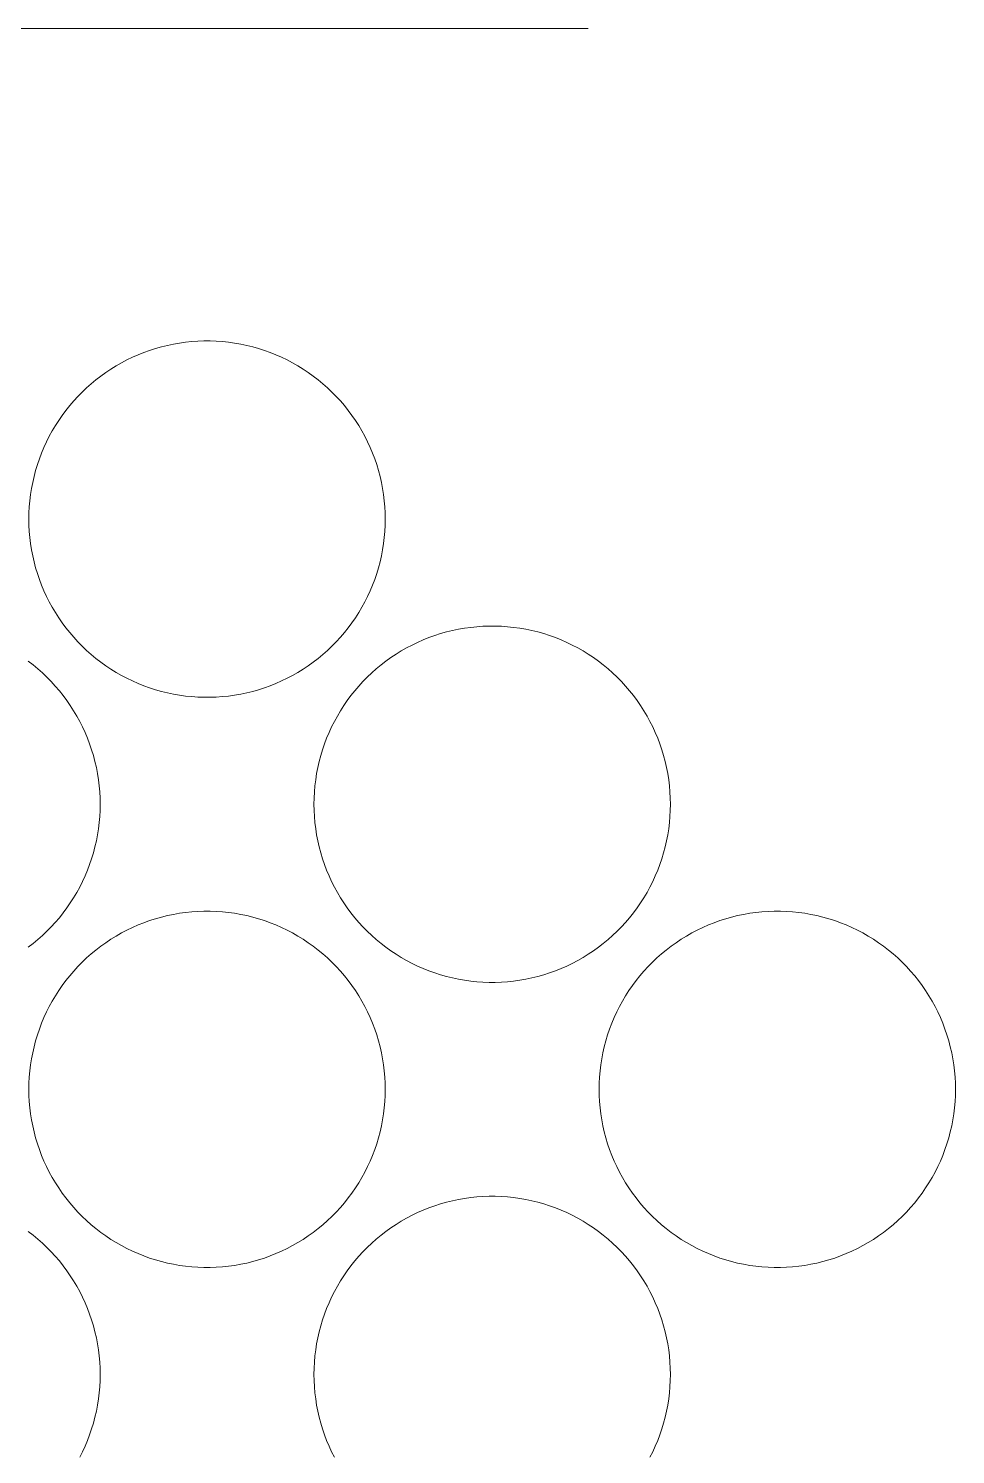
# Model space of a CAD drawing. Header units: millimetres. Extents: x 8434 to 10928, y 788 to 2545.
# Drawn here: x 8608.1 to 8640.6, y 887.5 to 937.5 of the extents above; entities that cross this region are included whole.
import ezdxf

# ---------------------------------------------------------------- set-up
doc = ezdxf.new("R2010")
doc.units = ezdxf.units.MM
doc.layers.add('ZANO_R', color=7, linetype='Continuous', lineweight=0)

msp = doc.modelspace()

# ---------------------------------------------------------------- linework, layer by layer
at = {"layer": 'ZANO_R'}
for p, q in [((8627.695, 937.541), (8583.631, 937.541)), ((8612.314, 926.25), (8612.519, 926.316)), ((8612.519, 926.316), (8612.727, 926.374)), ((8612.727, 926.374), (8612.936, 926.426)), ((8612.936, 926.426), (8613.148, 926.47)), ((8613.148, 926.47), (8613.36, 926.507)), ((8613.36, 926.507), (8613.574, 926.537)), ((8613.574, 926.537), (8613.788, 926.559)), ((8613.788, 926.559), (8614.004, 926.574)), ((8614.004, 926.574), (8614.219, 926.582)), ((8614.219, 926.582), (8614.435, 926.582)), ((8614.435, 926.582), (8614.651, 926.574)), ((8614.651, 926.574), (8614.866, 926.559)), ((8614.866, 926.559), (8615.081, 926.537)), ((8615.081, 926.537), (8615.294, 926.507)), ((8615.294, 926.507), (8615.507, 926.47)), ((8615.507, 926.47), (8615.718, 926.426)), ((8615.718, 926.426), (8615.927, 926.374)), ((8615.927, 926.374), (8616.135, 926.316)), ((8616.135, 926.316), (8616.34, 926.25)), ((8611.14, 925.709), (8611.328, 925.816)), ((8611.328, 925.816), (8611.519, 925.916)), ((8611.519, 925.916), (8611.713, 926.01)), ((8611.713, 926.01), (8611.91, 926.097)), ((8611.91, 926.097), (8612.111, 926.177)), ((8612.111, 926.177), (8612.314, 926.25)), ((8616.34, 926.25), (8616.543, 926.177)), ((8616.543, 926.177), (8616.744, 926.097)), ((8616.744, 926.097), (8616.941, 926.01)), ((8616.941, 926.01), (8617.136, 925.916)), ((8617.136, 925.916), (8617.327, 925.816)), ((8617.327, 925.816), (8617.514, 925.709)), ((8610.43, 925.219), (8610.601, 925.351)), ((8610.601, 925.351), (8610.777, 925.476)), ((8610.777, 925.476), (8610.956, 925.596)), ((8610.956, 925.596), (8611.14, 925.709)), ((8617.514, 925.709), (8617.698, 925.596)), ((8617.698, 925.596), (8617.878, 925.476)), ((8617.878, 925.476), (8618.053, 925.351)), ((8618.053, 925.351), (8618.224, 925.219)), ((8609.946, 924.79), (8610.103, 924.939)), ((8610.103, 924.939), (8610.264, 925.082)), ((8610.264, 925.082), (8610.43, 925.219)), ((8618.224, 925.219), (8618.39, 925.082)), ((8618.39, 925.082), (8618.552, 924.939)), ((8618.552, 924.939), (8618.708, 924.79)), ((8609.374, 924.145), (8609.509, 924.313)), ((8609.509, 924.313), (8609.649, 924.477)), ((8609.649, 924.477), (8609.795, 924.636)), ((8609.795, 924.636), (8609.946, 924.79)), ((8618.708, 924.79), (8618.86, 924.636)), ((8618.86, 924.636), (8619.005, 924.477)), ((8619.005, 924.477), (8619.146, 924.313)), ((8619.146, 924.313), (8619.28, 924.145)), ((8609.123, 923.794), (8609.246, 923.971)), ((8609.246, 923.971), (8609.374, 924.145)), ((8619.28, 924.145), (8619.409, 923.971)), ((8619.409, 923.971), (8619.531, 923.794)), ((8608.793, 923.237), (8608.897, 923.427)), ((8608.897, 923.427), (8609.007, 923.612)), ((8609.007, 923.612), (8609.123, 923.794)), ((8619.531, 923.794), (8619.648, 923.612)), ((8619.648, 923.612), (8619.758, 923.427)), ((8619.758, 923.427), (8619.861, 923.237)), ((8608.522, 922.65), (8608.606, 922.849)), ((8608.606, 922.849), (8608.696, 923.045)), ((8608.696, 923.045), (8608.793, 923.237)), ((8619.861, 923.237), (8619.958, 923.045)), ((8619.958, 923.045), (8620.048, 922.849)), ((8620.048, 922.849), (8620.132, 922.65)), ((8608.376, 922.244), (8608.446, 922.448)), ((8608.446, 922.448), (8608.522, 922.65)), ((8620.132, 922.65), (8620.208, 922.448)), ((8620.208, 922.448), (8620.278, 922.244)), ((8608.211, 921.618), (8608.259, 921.828)), ((8608.259, 921.828), (8608.314, 922.037)), ((8608.314, 922.037), (8608.376, 922.244)), ((8620.278, 922.244), (8620.34, 922.037)), ((8620.34, 922.037), (8620.396, 921.828)), ((8620.396, 921.828), (8620.444, 921.618)), ((8608.137, 921.193), (8608.17, 921.406)), ((8608.17, 921.406), (8608.211, 921.618)), ((8620.444, 921.618), (8620.484, 921.406)), ((8620.484, 921.406), (8620.518, 921.193)), ((8608.092, 920.764), (8608.111, 920.979)), ((8608.111, 920.979), (8608.137, 921.193)), ((8620.518, 921.193), (8620.544, 920.979)), ((8620.544, 920.979), (8620.562, 920.764)), ((8608.077, 920.333), (8608.081, 920.548)), ((8608.081, 920.117), (8608.077, 920.333)), ((8608.081, 920.548), (8608.092, 920.764)), ((8620.562, 920.764), (8620.573, 920.548)), ((8620.573, 920.548), (8620.577, 920.333)), ((8620.577, 920.333), (8620.573, 920.117)), ((8608.092, 919.902), (8608.081, 920.117)), ((8608.111, 919.687), (8608.092, 919.902)), ((8620.562, 919.902), (8620.544, 919.687)), ((8620.573, 920.117), (8620.562, 919.902)), ((8608.137, 919.472), (8608.111, 919.687)), ((8608.17, 919.259), (8608.137, 919.472)), ((8620.518, 919.472), (8620.484, 919.259)), ((8620.544, 919.687), (8620.518, 919.472)), ((8608.211, 919.047), (8608.17, 919.259)), ((8608.259, 918.837), (8608.211, 919.047)), ((8608.314, 918.628), (8608.259, 918.837)), ((8620.396, 918.837), (8620.34, 918.628)), ((8620.444, 919.047), (8620.396, 918.837)), ((8620.484, 919.259), (8620.444, 919.047)), ((8608.376, 918.422), (8608.314, 918.628)), ((8608.446, 918.218), (8608.376, 918.422)), ((8620.278, 918.422), (8620.208, 918.218)), ((8620.34, 918.628), (8620.278, 918.422)), ((8608.522, 918.016), (8608.446, 918.218)), ((8608.606, 917.817), (8608.522, 918.016)), ((8608.696, 917.621), (8608.606, 917.817)), ((8620.048, 917.817), (8619.958, 917.621)), ((8620.132, 918.016), (8620.048, 917.817)), ((8620.208, 918.218), (8620.132, 918.016)), ((8608.793, 917.428), (8608.696, 917.621)), ((8608.897, 917.239), (8608.793, 917.428)), ((8619.861, 917.428), (8619.758, 917.239)), ((8619.958, 917.621), (8619.861, 917.428)), ((8609.007, 917.053), (8608.897, 917.239)), ((8609.123, 916.872), (8609.007, 917.053)), ((8609.246, 916.694), (8609.123, 916.872)), ((8619.531, 916.872), (8619.409, 916.694)), ((8619.648, 917.053), (8619.531, 916.872)), ((8619.758, 917.239), (8619.648, 917.053)), ((8609.374, 916.521), (8609.246, 916.694)), ((8609.509, 916.352), (8609.374, 916.521)), ((8609.649, 916.188), (8609.509, 916.352)), ((8619.146, 916.352), (8619.005, 916.188)), ((8619.28, 916.521), (8619.146, 916.352)), ((8619.409, 916.694), (8619.28, 916.521)), ((8622.314, 916.25), (8622.519, 916.316)), ((8622.519, 916.316), (8622.727, 916.374)), ((8622.727, 916.374), (8622.936, 916.426)), ((8622.936, 916.426), (8623.148, 916.47)), ((8623.148, 916.47), (8623.36, 916.507)), ((8623.36, 916.507), (8623.574, 916.537)), ((8623.574, 916.537), (8623.788, 916.559)), ((8623.788, 916.559), (8624.004, 916.574)), ((8624.004, 916.574), (8624.219, 916.582)), ((8624.219, 916.582), (8624.435, 916.582)), ((8624.435, 916.582), (8624.651, 916.574)), ((8624.651, 916.574), (8624.866, 916.559)), ((8624.866, 916.559), (8625.081, 916.537)), ((8625.081, 916.537), (8625.294, 916.507)), ((8625.294, 916.507), (8625.507, 916.47)), ((8625.507, 916.47), (8625.718, 916.426)), ((8625.718, 916.426), (8625.927, 916.374)), ((8625.927, 916.374), (8626.135, 916.316)), ((8626.135, 916.316), (8626.34, 916.25)), ((8609.795, 916.029), (8609.649, 916.188)), ((8609.946, 915.875), (8609.795, 916.029)), ((8610.103, 915.727), (8609.946, 915.875)), ((8618.708, 915.875), (8618.552, 915.727)), ((8618.86, 916.029), (8618.708, 915.875)), ((8619.005, 916.188), (8618.86, 916.029)), ((8621.14, 915.709), (8621.328, 915.816)), ((8621.328, 915.816), (8621.519, 915.916)), ((8621.519, 915.916), (8621.713, 916.01)), ((8621.713, 916.01), (8621.91, 916.097)), ((8621.91, 916.097), (8622.111, 916.177)), ((8622.111, 916.177), (8622.314, 916.25)), ((8626.34, 916.25), (8626.543, 916.177)), ((8626.543, 916.177), (8626.744, 916.097)), ((8626.744, 916.097), (8626.941, 916.01)), ((8626.941, 916.01), (8627.136, 915.916)), ((8627.136, 915.916), (8627.327, 915.816)), ((8627.327, 915.816), (8627.514, 915.709)), ((8608.053, 915.351), (8608.224, 915.219)), ((8610.264, 915.584), (8610.103, 915.727)), ((8610.43, 915.446), (8610.264, 915.584)), ((8610.601, 915.315), (8610.43, 915.446)), ((8610.777, 915.189), (8610.601, 915.315)), ((8618.053, 915.315), (8617.878, 915.189)), ((8618.224, 915.446), (8618.053, 915.315)), ((8618.39, 915.584), (8618.224, 915.446)), ((8618.552, 915.727), (8618.39, 915.584)), ((8620.43, 915.219), (8620.601, 915.351)), ((8620.601, 915.351), (8620.777, 915.476)), ((8620.777, 915.476), (8620.956, 915.596)), ((8620.956, 915.596), (8621.14, 915.709)), ((8627.514, 915.709), (8627.698, 915.596)), ((8627.698, 915.596), (8627.878, 915.476)), ((8627.878, 915.476), (8628.053, 915.351)), ((8628.053, 915.351), (8628.224, 915.219)), ((8608.224, 915.219), (8608.39, 915.082)), ((8608.39, 915.082), (8608.552, 914.939)), ((8608.552, 914.939), (8608.708, 914.79)), ((8610.956, 915.07), (8610.777, 915.189)), ((8611.14, 914.956), (8610.956, 915.07)), ((8611.328, 914.85), (8611.14, 914.956)), ((8611.519, 914.749), (8611.328, 914.85)), ((8617.327, 914.85), (8617.136, 914.749)), ((8617.514, 914.956), (8617.327, 914.85)), ((8617.698, 915.07), (8617.514, 914.956)), ((8617.878, 915.189), (8617.698, 915.07)), ((8619.946, 914.79), (8620.103, 914.939)), ((8620.103, 914.939), (8620.264, 915.082)), ((8620.264, 915.082), (8620.43, 915.219)), ((8628.224, 915.219), (8628.39, 915.082)), ((8628.39, 915.082), (8628.552, 914.939)), ((8628.552, 914.939), (8628.708, 914.79)), ((8608.708, 914.79), (8608.86, 914.636)), ((8608.86, 914.636), (8609.005, 914.477)), ((8609.005, 914.477), (8609.146, 914.313)), ((8609.146, 914.313), (8609.28, 914.145)), ((8611.713, 914.656), (8611.519, 914.749)), ((8611.91, 914.569), (8611.713, 914.656)), ((8612.111, 914.489), (8611.91, 914.569)), ((8612.314, 914.416), (8612.111, 914.489)), ((8612.519, 914.35), (8612.314, 914.416)), ((8612.727, 914.291), (8612.519, 914.35)), ((8616.135, 914.35), (8615.927, 914.291)), ((8616.34, 914.416), (8616.135, 914.35)), ((8616.543, 914.489), (8616.34, 914.416)), ((8616.744, 914.569), (8616.543, 914.489)), ((8616.941, 914.656), (8616.744, 914.569)), ((8617.136, 914.749), (8616.941, 914.656)), ((8619.374, 914.145), (8619.509, 914.313)), ((8619.509, 914.313), (8619.649, 914.477)), ((8619.649, 914.477), (8619.795, 914.636)), ((8619.795, 914.636), (8619.946, 914.79)), ((8628.708, 914.79), (8628.86, 914.636)), ((8628.86, 914.636), (8629.005, 914.477)), ((8629.005, 914.477), (8629.146, 914.313)), ((8629.146, 914.313), (8629.28, 914.145)), ((8609.28, 914.145), (8609.409, 913.971)), ((8609.409, 913.971), (8609.531, 913.794)), ((8612.936, 914.239), (8612.727, 914.291)), ((8613.148, 914.195), (8612.936, 914.239)), ((8613.36, 914.158), (8613.148, 914.195)), ((8613.574, 914.128), (8613.36, 914.158)), ((8613.788, 914.106), (8613.574, 914.128)), ((8614.004, 914.091), (8613.788, 914.106)), ((8614.219, 914.084), (8614.004, 914.091)), ((8614.435, 914.084), (8614.219, 914.084)), ((8614.651, 914.091), (8614.435, 914.084)), ((8614.866, 914.106), (8614.651, 914.091)), ((8615.081, 914.128), (8614.866, 914.106)), ((8615.294, 914.158), (8615.081, 914.128)), ((8615.507, 914.195), (8615.294, 914.158)), ((8615.718, 914.239), (8615.507, 914.195)), ((8615.927, 914.291), (8615.718, 914.239)), ((8619.123, 913.794), (8619.246, 913.971)), ((8619.246, 913.971), (8619.374, 914.145)), ((8629.28, 914.145), (8629.409, 913.971)), ((8629.409, 913.971), (8629.531, 913.794)), ((8609.531, 913.794), (8609.648, 913.612)), ((8609.648, 913.612), (8609.758, 913.427)), ((8609.758, 913.427), (8609.861, 913.237)), ((8618.793, 913.237), (8618.897, 913.427)), ((8618.897, 913.427), (8619.007, 913.612)), ((8619.007, 913.612), (8619.123, 913.794)), ((8629.531, 913.794), (8629.648, 913.612)), ((8629.648, 913.612), (8629.758, 913.427)), ((8629.758, 913.427), (8629.861, 913.237)), ((8609.861, 913.237), (8609.958, 913.045)), ((8609.958, 913.045), (8610.048, 912.849)), ((8610.048, 912.849), (8610.132, 912.65)), ((8618.522, 912.65), (8618.606, 912.849)), ((8618.606, 912.849), (8618.696, 913.045)), ((8618.696, 913.045), (8618.793, 913.237)), ((8629.861, 913.237), (8629.958, 913.045)), ((8629.958, 913.045), (8630.048, 912.849)), ((8630.048, 912.849), (8630.132, 912.65)), ((8610.132, 912.65), (8610.208, 912.448)), ((8610.208, 912.448), (8610.278, 912.244)), ((8618.376, 912.244), (8618.446, 912.448)), ((8618.446, 912.448), (8618.522, 912.65)), ((8630.132, 912.65), (8630.208, 912.448)), ((8630.208, 912.448), (8630.278, 912.244)), ((8610.278, 912.244), (8610.34, 912.037)), ((8610.34, 912.037), (8610.396, 911.828)), ((8610.396, 911.828), (8610.444, 911.618)), ((8618.211, 911.618), (8618.259, 911.828)), ((8618.259, 911.828), (8618.314, 912.037)), ((8618.314, 912.037), (8618.376, 912.244)), ((8630.278, 912.244), (8630.34, 912.037)), ((8630.34, 912.037), (8630.396, 911.828)), ((8630.396, 911.828), (8630.444, 911.618)), ((8610.444, 911.618), (8610.484, 911.406)), ((8610.484, 911.406), (8610.518, 911.193)), ((8618.137, 911.193), (8618.17, 911.406)), ((8618.17, 911.406), (8618.211, 911.618)), ((8630.444, 911.618), (8630.484, 911.406)), ((8630.484, 911.406), (8630.518, 911.193)), ((8610.518, 911.193), (8610.544, 910.979)), ((8610.544, 910.979), (8610.562, 910.764)), ((8618.092, 910.764), (8618.111, 910.979)), ((8618.111, 910.979), (8618.137, 911.193)), ((8630.518, 911.193), (8630.544, 910.979)), ((8630.544, 910.979), (8630.562, 910.764)), ((8610.562, 910.764), (8610.573, 910.548)), ((8610.573, 910.548), (8610.577, 910.333)), ((8610.577, 910.333), (8610.573, 910.117)), ((8618.077, 910.333), (8618.081, 910.548)), ((8618.081, 910.117), (8618.077, 910.333)), ((8618.081, 910.548), (8618.092, 910.764)), ((8630.562, 910.764), (8630.573, 910.548)), ((8630.573, 910.548), (8630.577, 910.333)), ((8630.577, 910.333), (8630.573, 910.117)), ((8610.562, 909.902), (8610.544, 909.687)), ((8610.573, 910.117), (8610.562, 909.902)), ((8618.092, 909.902), (8618.081, 910.117)), ((8618.111, 909.687), (8618.092, 909.902)), ((8630.562, 909.902), (8630.544, 909.687)), ((8630.573, 910.117), (8630.562, 909.902)), ((8610.518, 909.472), (8610.484, 909.259)), ((8610.544, 909.687), (8610.518, 909.472)), ((8618.137, 909.472), (8618.111, 909.687)), ((8618.17, 909.259), (8618.137, 909.472)), ((8630.518, 909.472), (8630.484, 909.259)), ((8630.544, 909.687), (8630.518, 909.472)), ((8610.396, 908.837), (8610.34, 908.628)), ((8610.444, 909.047), (8610.396, 908.837)), ((8610.484, 909.259), (8610.444, 909.047)), ((8618.211, 909.047), (8618.17, 909.259)), ((8618.259, 908.837), (8618.211, 909.047)), ((8618.314, 908.628), (8618.259, 908.837)), ((8630.396, 908.837), (8630.34, 908.628)), ((8630.444, 909.047), (8630.396, 908.837)), ((8630.484, 909.259), (8630.444, 909.047)), ((8610.278, 908.422), (8610.208, 908.218)), ((8610.34, 908.628), (8610.278, 908.422)), ((8618.376, 908.422), (8618.314, 908.628)), ((8618.446, 908.218), (8618.376, 908.422)), ((8630.278, 908.422), (8630.208, 908.218)), ((8630.34, 908.628), (8630.278, 908.422)), ((8610.048, 907.817), (8609.958, 907.621)), ((8610.132, 908.016), (8610.048, 907.817)), ((8610.208, 908.218), (8610.132, 908.016)), ((8618.522, 908.016), (8618.446, 908.218)), ((8618.606, 907.817), (8618.522, 908.016)), ((8618.696, 907.621), (8618.606, 907.817)), ((8630.048, 907.817), (8629.958, 907.621)), ((8630.132, 908.016), (8630.048, 907.817)), ((8630.208, 908.218), (8630.132, 908.016)), ((8609.861, 907.428), (8609.758, 907.239)), ((8609.958, 907.621), (8609.861, 907.428)), ((8618.793, 907.428), (8618.696, 907.621)), ((8618.897, 907.239), (8618.793, 907.428)), ((8629.861, 907.428), (8629.758, 907.239)), ((8629.958, 907.621), (8629.861, 907.428)), ((8609.531, 906.872), (8609.409, 906.694)), ((8609.648, 907.053), (8609.531, 906.872)), ((8609.758, 907.239), (8609.648, 907.053)), ((8619.007, 907.053), (8618.897, 907.239)), ((8619.123, 906.872), (8619.007, 907.053)), ((8619.246, 906.694), (8619.123, 906.872)), ((8629.531, 906.872), (8629.409, 906.694)), ((8629.648, 907.053), (8629.531, 906.872)), ((8629.758, 907.239), (8629.648, 907.053)), ((8609.146, 906.352), (8609.005, 906.188)), ((8609.28, 906.521), (8609.146, 906.352)), ((8609.409, 906.694), (8609.28, 906.521)), ((8612.314, 906.25), (8612.519, 906.316)), ((8612.519, 906.316), (8612.727, 906.374)), ((8612.727, 906.374), (8612.936, 906.426)), ((8612.936, 906.426), (8613.148, 906.47)), ((8613.148, 906.47), (8613.36, 906.507)), ((8613.36, 906.507), (8613.574, 906.537)), ((8613.574, 906.537), (8613.788, 906.559)), ((8613.788, 906.559), (8614.004, 906.574)), ((8614.004, 906.574), (8614.219, 906.582)), ((8614.219, 906.582), (8614.435, 906.582)), ((8614.435, 906.582), (8614.651, 906.574)), ((8614.651, 906.574), (8614.866, 906.559)), ((8614.866, 906.559), (8615.081, 906.537)), ((8615.081, 906.537), (8615.294, 906.507)), ((8615.294, 906.507), (8615.507, 906.47)), ((8615.507, 906.47), (8615.718, 906.426)), ((8615.718, 906.426), (8615.927, 906.374)), ((8615.927, 906.374), (8616.135, 906.316)), ((8616.135, 906.316), (8616.34, 906.25)), ((8619.374, 906.521), (8619.246, 906.694)), ((8619.509, 906.352), (8619.374, 906.521)), ((8619.649, 906.188), (8619.509, 906.352)), ((8629.146, 906.352), (8629.005, 906.188)), ((8629.28, 906.521), (8629.146, 906.352)), ((8629.409, 906.694), (8629.28, 906.521)), ((8632.314, 906.25), (8632.519, 906.316)), ((8632.519, 906.316), (8632.727, 906.374)), ((8632.727, 906.374), (8632.936, 906.426)), ((8632.936, 906.426), (8633.148, 906.47)), ((8633.148, 906.47), (8633.36, 906.507)), ((8633.36, 906.507), (8633.574, 906.537)), ((8633.574, 906.537), (8633.788, 906.559)), ((8633.788, 906.559), (8634.004, 906.574)), ((8634.004, 906.574), (8634.219, 906.582)), ((8634.219, 906.582), (8634.435, 906.582)), ((8634.435, 906.582), (8634.651, 906.574)), ((8634.651, 906.574), (8634.866, 906.559)), ((8634.866, 906.559), (8635.081, 906.537)), ((8635.081, 906.537), (8635.294, 906.507)), ((8635.294, 906.507), (8635.507, 906.47)), ((8635.507, 906.47), (8635.718, 906.426)), ((8635.718, 906.426), (8635.927, 906.374)), ((8635.927, 906.374), (8636.135, 906.316)), ((8636.135, 906.316), (8636.34, 906.25)), ((8608.708, 905.875), (8608.552, 905.727)), ((8608.86, 906.029), (8608.708, 905.875)), ((8609.005, 906.188), (8608.86, 906.029)), ((8611.14, 905.709), (8611.328, 905.816)), ((8611.328, 905.816), (8611.519, 905.916)), ((8611.519, 905.916), (8611.713, 906.01)), ((8611.713, 906.01), (8611.91, 906.097)), ((8611.91, 906.097), (8612.111, 906.177)), ((8612.111, 906.177), (8612.314, 906.25)), ((8616.34, 906.25), (8616.543, 906.177)), ((8616.543, 906.177), (8616.744, 906.097)), ((8616.744, 906.097), (8616.941, 906.01)), ((8616.941, 906.01), (8617.136, 905.916)), ((8617.136, 905.916), (8617.327, 905.816)), ((8617.327, 905.816), (8617.514, 905.709)), ((8619.795, 906.029), (8619.649, 906.188)), ((8619.946, 905.875), (8619.795, 906.029)), ((8620.103, 905.727), (8619.946, 905.875)), ((8628.708, 905.875), (8628.552, 905.727)), ((8628.86, 906.029), (8628.708, 905.875)), ((8629.005, 906.188), (8628.86, 906.029)), ((8631.14, 905.709), (8631.328, 905.816)), ((8631.328, 905.816), (8631.519, 905.916)), ((8631.519, 905.916), (8631.713, 906.01)), ((8631.713, 906.01), (8631.91, 906.097)), ((8631.91, 906.097), (8632.111, 906.177)), ((8632.111, 906.177), (8632.314, 906.25)), ((8636.34, 906.25), (8636.543, 906.177)), ((8636.543, 906.177), (8636.744, 906.097)), ((8636.744, 906.097), (8636.941, 906.01)), ((8636.941, 906.01), (8637.136, 905.916)), ((8637.136, 905.916), (8637.327, 905.816)), ((8637.327, 905.816), (8637.514, 905.709)), ((8608.224, 905.446), (8608.053, 905.315)), ((8608.39, 905.584), (8608.224, 905.446)), ((8608.552, 905.727), (8608.39, 905.584)), ((8610.43, 905.219), (8610.601, 905.351)), ((8610.601, 905.351), (8610.777, 905.476)), ((8610.777, 905.476), (8610.956, 905.596)), ((8610.956, 905.596), (8611.14, 905.709)), ((8617.514, 905.709), (8617.698, 905.596)), ((8617.698, 905.596), (8617.878, 905.476)), ((8617.878, 905.476), (8618.053, 905.351)), ((8618.053, 905.351), (8618.224, 905.219)), ((8620.264, 905.584), (8620.103, 905.727)), ((8620.43, 905.446), (8620.264, 905.584)), ((8620.601, 905.315), (8620.43, 905.446)), ((8620.777, 905.189), (8620.601, 905.315)), ((8628.053, 905.315), (8627.878, 905.189)), ((8628.224, 905.446), (8628.053, 905.315)), ((8628.39, 905.584), (8628.224, 905.446)), ((8628.552, 905.727), (8628.39, 905.584)), ((8630.43, 905.219), (8630.601, 905.351)), ((8630.601, 905.351), (8630.777, 905.476)), ((8630.777, 905.476), (8630.956, 905.596)), ((8630.956, 905.596), (8631.14, 905.709)), ((8637.514, 905.709), (8637.698, 905.596)), ((8637.698, 905.596), (8637.878, 905.476)), ((8637.878, 905.476), (8638.053, 905.351)), ((8638.053, 905.351), (8638.224, 905.219)), ((8609.946, 904.79), (8610.103, 904.939)), ((8610.103, 904.939), (8610.264, 905.082)), ((8610.264, 905.082), (8610.43, 905.219)), ((8618.224, 905.219), (8618.39, 905.082)), ((8618.39, 905.082), (8618.552, 904.939)), ((8618.552, 904.939), (8618.708, 904.79)), ((8620.956, 905.07), (8620.777, 905.189)), ((8621.14, 904.956), (8620.956, 905.07)), ((8621.328, 904.85), (8621.14, 904.956)), ((8621.519, 904.749), (8621.328, 904.85)), ((8627.327, 904.85), (8627.136, 904.749)), ((8627.514, 904.956), (8627.327, 904.85)), ((8627.698, 905.07), (8627.514, 904.956)), ((8627.878, 905.189), (8627.698, 905.07)), ((8629.946, 904.79), (8630.103, 904.939)), ((8630.103, 904.939), (8630.264, 905.082)), ((8630.264, 905.082), (8630.43, 905.219)), ((8638.224, 905.219), (8638.39, 905.082)), ((8638.39, 905.082), (8638.552, 904.939)), ((8638.552, 904.939), (8638.708, 904.79)), ((8609.374, 904.145), (8609.509, 904.313)), ((8609.509, 904.313), (8609.649, 904.477)), ((8609.649, 904.477), (8609.795, 904.636)), ((8609.795, 904.636), (8609.946, 904.79)), ((8618.708, 904.79), (8618.86, 904.636)), ((8618.86, 904.636), (8619.005, 904.477)), ((8619.005, 904.477), (8619.146, 904.313)), ((8619.146, 904.313), (8619.28, 904.145)), ((8621.713, 904.656), (8621.519, 904.749)), ((8621.91, 904.569), (8621.713, 904.656)), ((8622.111, 904.489), (8621.91, 904.569)), ((8622.314, 904.416), (8622.111, 904.489)), ((8622.519, 904.35), (8622.314, 904.416)), ((8622.727, 904.291), (8622.519, 904.35)), ((8626.135, 904.35), (8625.927, 904.291)), ((8626.34, 904.416), (8626.135, 904.35)), ((8626.543, 904.489), (8626.34, 904.416)), ((8626.744, 904.569), (8626.543, 904.489)), ((8626.941, 904.656), (8626.744, 904.569)), ((8627.136, 904.749), (8626.941, 904.656)), ((8629.374, 904.145), (8629.509, 904.313)), ((8629.509, 904.313), (8629.649, 904.477)), ((8629.649, 904.477), (8629.795, 904.636)), ((8629.795, 904.636), (8629.946, 904.79)), ((8638.708, 904.79), (8638.86, 904.636)), ((8638.86, 904.636), (8639.005, 904.477)), ((8639.005, 904.477), (8639.146, 904.313)), ((8639.146, 904.313), (8639.28, 904.145)), ((8609.123, 903.794), (8609.246, 903.971)), ((8609.246, 903.971), (8609.374, 904.145)), ((8619.28, 904.145), (8619.409, 903.971)), ((8619.409, 903.971), (8619.531, 903.794)), ((8622.936, 904.239), (8622.727, 904.291)), ((8623.148, 904.195), (8622.936, 904.239)), ((8623.36, 904.158), (8623.148, 904.195)), ((8623.574, 904.128), (8623.36, 904.158)), ((8623.788, 904.106), (8623.574, 904.128)), ((8624.004, 904.091), (8623.788, 904.106)), ((8624.219, 904.084), (8624.004, 904.091)), ((8624.435, 904.084), (8624.219, 904.084)), ((8624.651, 904.091), (8624.435, 904.084)), ((8624.866, 904.106), (8624.651, 904.091)), ((8625.081, 904.128), (8624.866, 904.106)), ((8625.294, 904.158), (8625.081, 904.128)), ((8625.507, 904.195), (8625.294, 904.158)), ((8625.718, 904.239), (8625.507, 904.195)), ((8625.927, 904.291), (8625.718, 904.239)), ((8629.123, 903.794), (8629.246, 903.971)), ((8629.246, 903.971), (8629.374, 904.145)), ((8639.28, 904.145), (8639.409, 903.971)), ((8639.409, 903.971), (8639.531, 903.794)), ((8608.793, 903.237), (8608.897, 903.427)), ((8608.897, 903.427), (8609.007, 903.612)), ((8609.007, 903.612), (8609.123, 903.794)), ((8619.531, 903.794), (8619.648, 903.612)), ((8619.648, 903.612), (8619.758, 903.427)), ((8619.758, 903.427), (8619.861, 903.237)), ((8628.793, 903.237), (8628.897, 903.427)), ((8628.897, 903.427), (8629.007, 903.612)), ((8629.007, 903.612), (8629.123, 903.794)), ((8639.531, 903.794), (8639.648, 903.612)), ((8639.648, 903.612), (8639.758, 903.427)), ((8639.758, 903.427), (8639.861, 903.237)), ((8608.522, 902.65), (8608.606, 902.849)), ((8608.606, 902.849), (8608.696, 903.045)), ((8608.696, 903.045), (8608.793, 903.237)), ((8619.861, 903.237), (8619.958, 903.045)), ((8619.958, 903.045), (8620.048, 902.849)), ((8620.048, 902.849), (8620.132, 902.65)), ((8628.522, 902.65), (8628.606, 902.849)), ((8628.606, 902.849), (8628.696, 903.045)), ((8628.696, 903.045), (8628.793, 903.237)), ((8639.861, 903.237), (8639.958, 903.045)), ((8639.958, 903.045), (8640.048, 902.849)), ((8640.048, 902.849), (8640.132, 902.65)), ((8608.376, 902.244), (8608.446, 902.448)), ((8608.446, 902.448), (8608.522, 902.65)), ((8620.132, 902.65), (8620.208, 902.448)), ((8620.208, 902.448), (8620.278, 902.244)), ((8628.376, 902.244), (8628.446, 902.448)), ((8628.446, 902.448), (8628.522, 902.65)), ((8640.132, 902.65), (8640.208, 902.448)), ((8640.208, 902.448), (8640.278, 902.244)), ((8608.211, 901.618), (8608.259, 901.828)), ((8608.259, 901.828), (8608.314, 902.037)), ((8608.314, 902.037), (8608.376, 902.244)), ((8620.278, 902.244), (8620.34, 902.037)), ((8620.34, 902.037), (8620.396, 901.828)), ((8620.396, 901.828), (8620.444, 901.618)), ((8628.211, 901.618), (8628.259, 901.828)), ((8628.259, 901.828), (8628.314, 902.037)), ((8628.314, 902.037), (8628.376, 902.244)), ((8640.278, 902.244), (8640.34, 902.037)), ((8640.34, 902.037), (8640.396, 901.828)), ((8640.396, 901.828), (8640.444, 901.618)), ((8608.137, 901.193), (8608.17, 901.406)), ((8608.17, 901.406), (8608.211, 901.618)), ((8620.444, 901.618), (8620.484, 901.406)), ((8620.484, 901.406), (8620.518, 901.193)), ((8628.137, 901.193), (8628.17, 901.406)), ((8628.17, 901.406), (8628.211, 901.618)), ((8640.444, 901.618), (8640.484, 901.406)), ((8640.484, 901.406), (8640.518, 901.193)), ((8608.092, 900.764), (8608.111, 900.979)), ((8608.111, 900.979), (8608.137, 901.193)), ((8620.518, 901.193), (8620.544, 900.979)), ((8620.544, 900.979), (8620.562, 900.764)), ((8628.092, 900.764), (8628.111, 900.979)), ((8628.111, 900.979), (8628.137, 901.193)), ((8640.518, 901.193), (8640.544, 900.979)), ((8640.544, 900.979), (8640.562, 900.764)), ((8608.077, 900.333), (8608.081, 900.548)), ((8608.081, 900.117), (8608.077, 900.333)), ((8608.081, 900.548), (8608.092, 900.764)), ((8620.562, 900.764), (8620.573, 900.548)), ((8620.573, 900.548), (8620.577, 900.333)), ((8620.577, 900.333), (8620.573, 900.117)), ((8628.077, 900.333), (8628.081, 900.548)), ((8628.081, 900.117), (8628.077, 900.333)), ((8628.081, 900.548), (8628.092, 900.764)), ((8640.562, 900.764), (8640.573, 900.548)), ((8640.573, 900.548), (8640.577, 900.333)), ((8640.577, 900.333), (8640.573, 900.117)), ((8608.092, 899.902), (8608.081, 900.117)), ((8608.111, 899.687), (8608.092, 899.902)), ((8620.562, 899.902), (8620.544, 899.687)), ((8620.573, 900.117), (8620.562, 899.902)), ((8628.092, 899.902), (8628.081, 900.117)), ((8628.111, 899.687), (8628.092, 899.902)), ((8640.562, 899.902), (8640.544, 899.687)), ((8640.573, 900.117), (8640.562, 899.902)), ((8608.137, 899.472), (8608.111, 899.687)), ((8608.17, 899.259), (8608.137, 899.472)), ((8620.518, 899.472), (8620.484, 899.259)), ((8620.544, 899.687), (8620.518, 899.472)), ((8628.137, 899.472), (8628.111, 899.687)), ((8628.17, 899.259), (8628.137, 899.472)), ((8640.518, 899.472), (8640.484, 899.259)), ((8640.544, 899.687), (8640.518, 899.472)), ((8608.211, 899.047), (8608.17, 899.259)), ((8608.259, 898.837), (8608.211, 899.047)), ((8608.314, 898.628), (8608.259, 898.837)), ((8620.396, 898.837), (8620.34, 898.628)), ((8620.444, 899.047), (8620.396, 898.837)), ((8620.484, 899.259), (8620.444, 899.047)), ((8628.211, 899.047), (8628.17, 899.259)), ((8628.259, 898.837), (8628.211, 899.047)), ((8628.314, 898.628), (8628.259, 898.837)), ((8640.396, 898.837), (8640.34, 898.628)), ((8640.444, 899.047), (8640.396, 898.837)), ((8640.484, 899.259), (8640.444, 899.047)), ((8608.376, 898.422), (8608.314, 898.628)), ((8608.446, 898.218), (8608.376, 898.422)), ((8620.278, 898.422), (8620.208, 898.218)), ((8620.34, 898.628), (8620.278, 898.422)), ((8628.376, 898.422), (8628.314, 898.628)), ((8628.446, 898.218), (8628.376, 898.422)), ((8640.278, 898.422), (8640.208, 898.218)), ((8640.34, 898.628), (8640.278, 898.422)), ((8608.522, 898.016), (8608.446, 898.218)), ((8608.606, 897.817), (8608.522, 898.016)), ((8608.696, 897.621), (8608.606, 897.817)), ((8620.048, 897.817), (8619.958, 897.621)), ((8620.132, 898.016), (8620.048, 897.817)), ((8620.208, 898.218), (8620.132, 898.016)), ((8628.522, 898.016), (8628.446, 898.218)), ((8628.606, 897.817), (8628.522, 898.016)), ((8628.696, 897.621), (8628.606, 897.817)), ((8640.048, 897.817), (8639.958, 897.621)), ((8640.132, 898.016), (8640.048, 897.817)), ((8640.208, 898.218), (8640.132, 898.016)), ((8608.793, 897.428), (8608.696, 897.621)), ((8608.897, 897.239), (8608.793, 897.428)), ((8619.861, 897.428), (8619.758, 897.239)), ((8619.958, 897.621), (8619.861, 897.428)), ((8628.793, 897.428), (8628.696, 897.621)), ((8628.897, 897.239), (8628.793, 897.428)), ((8639.861, 897.428), (8639.758, 897.239)), ((8639.958, 897.621), (8639.861, 897.428)), ((8609.007, 897.053), (8608.897, 897.239)), ((8609.123, 896.872), (8609.007, 897.053)), ((8609.246, 896.694), (8609.123, 896.872)), ((8619.531, 896.872), (8619.409, 896.694)), ((8619.648, 897.053), (8619.531, 896.872)), ((8619.758, 897.239), (8619.648, 897.053)), ((8629.007, 897.053), (8628.897, 897.239)), ((8629.123, 896.872), (8629.007, 897.053)), ((8629.246, 896.694), (8629.123, 896.872)), ((8639.531, 896.872), (8639.409, 896.694)), ((8639.648, 897.053), (8639.531, 896.872)), ((8639.758, 897.239), (8639.648, 897.053)), ((8609.374, 896.521), (8609.246, 896.694)), ((8609.509, 896.352), (8609.374, 896.521)), ((8609.649, 896.188), (8609.509, 896.352)), ((8619.146, 896.352), (8619.005, 896.188)), ((8619.28, 896.521), (8619.146, 896.352)), ((8619.409, 896.694), (8619.28, 896.521)), ((8622.314, 896.25), (8622.519, 896.316)), ((8622.519, 896.316), (8622.727, 896.374)), ((8622.727, 896.374), (8622.936, 896.426)), ((8622.936, 896.426), (8623.148, 896.47)), ((8623.148, 896.47), (8623.36, 896.507)), ((8623.36, 896.507), (8623.574, 896.537)), ((8623.574, 896.537), (8623.788, 896.559)), ((8623.788, 896.559), (8624.004, 896.574)), ((8624.004, 896.574), (8624.219, 896.582)), ((8624.219, 896.582), (8624.435, 896.582)), ((8624.435, 896.582), (8624.651, 896.574)), ((8624.651, 896.574), (8624.866, 896.559)), ((8624.866, 896.559), (8625.081, 896.537)), ((8625.081, 896.537), (8625.294, 896.507)), ((8625.294, 896.507), (8625.507, 896.47)), ((8625.507, 896.47), (8625.718, 896.426)), ((8625.718, 896.426), (8625.927, 896.374)), ((8625.927, 896.374), (8626.135, 896.316)), ((8626.135, 896.316), (8626.34, 896.25)), ((8629.374, 896.521), (8629.246, 896.694)), ((8629.509, 896.352), (8629.374, 896.521)), ((8629.649, 896.188), (8629.509, 896.352)), ((8639.146, 896.352), (8639.005, 896.188)), ((8639.28, 896.521), (8639.146, 896.352)), ((8639.409, 896.694), (8639.28, 896.521)), ((8609.795, 896.029), (8609.649, 896.188)), ((8609.946, 895.875), (8609.795, 896.029)), ((8610.103, 895.727), (8609.946, 895.875)), ((8618.708, 895.875), (8618.552, 895.727)), ((8618.86, 896.029), (8618.708, 895.875)), ((8619.005, 896.188), (8618.86, 896.029)), ((8621.14, 895.709), (8621.328, 895.816)), ((8621.328, 895.816), (8621.519, 895.916)), ((8621.519, 895.916), (8621.713, 896.01)), ((8621.713, 896.01), (8621.91, 896.097)), ((8621.91, 896.097), (8622.111, 896.177)), ((8622.111, 896.177), (8622.314, 896.25)), ((8626.34, 896.25), (8626.543, 896.177)), ((8626.543, 896.177), (8626.744, 896.097)), ((8626.744, 896.097), (8626.941, 896.01)), ((8626.941, 896.01), (8627.136, 895.916)), ((8627.136, 895.916), (8627.327, 895.816)), ((8627.327, 895.816), (8627.514, 895.709)), ((8629.795, 896.029), (8629.649, 896.188)), ((8629.946, 895.875), (8629.795, 896.029)), ((8630.103, 895.727), (8629.946, 895.875)), ((8638.708, 895.875), (8638.552, 895.727)), ((8638.86, 896.029), (8638.708, 895.875)), ((8639.005, 896.188), (8638.86, 896.029)), ((8608.053, 895.351), (8608.224, 895.219)), ((8610.264, 895.584), (8610.103, 895.727)), ((8610.43, 895.446), (8610.264, 895.584)), ((8610.601, 895.315), (8610.43, 895.446)), ((8610.777, 895.189), (8610.601, 895.315)), ((8618.053, 895.315), (8617.878, 895.189)), ((8618.224, 895.446), (8618.053, 895.315)), ((8618.39, 895.584), (8618.224, 895.446)), ((8618.552, 895.727), (8618.39, 895.584)), ((8620.43, 895.219), (8620.601, 895.351)), ((8620.601, 895.351), (8620.777, 895.476)), ((8620.777, 895.476), (8620.956, 895.596)), ((8620.956, 895.596), (8621.14, 895.709)), ((8627.514, 895.709), (8627.698, 895.596)), ((8627.698, 895.596), (8627.878, 895.476)), ((8627.878, 895.476), (8628.053, 895.351)), ((8628.053, 895.351), (8628.224, 895.219)), ((8630.264, 895.584), (8630.103, 895.727)), ((8630.43, 895.446), (8630.264, 895.584)), ((8630.601, 895.315), (8630.43, 895.446)), ((8630.777, 895.189), (8630.601, 895.315)), ((8638.053, 895.315), (8637.878, 895.189)), ((8638.224, 895.446), (8638.053, 895.315)), ((8638.39, 895.584), (8638.224, 895.446)), ((8638.552, 895.727), (8638.39, 895.584)), ((8608.224, 895.219), (8608.39, 895.082)), ((8608.39, 895.082), (8608.552, 894.939)), ((8608.552, 894.939), (8608.708, 894.79)), ((8610.956, 895.07), (8610.777, 895.189)), ((8611.14, 894.956), (8610.956, 895.07)), ((8611.328, 894.85), (8611.14, 894.956)), ((8611.519, 894.749), (8611.328, 894.85)), ((8617.327, 894.85), (8617.136, 894.749)), ((8617.514, 894.956), (8617.327, 894.85)), ((8617.698, 895.07), (8617.514, 894.956)), ((8617.878, 895.189), (8617.698, 895.07)), ((8619.946, 894.79), (8620.103, 894.939)), ((8620.103, 894.939), (8620.264, 895.082)), ((8620.264, 895.082), (8620.43, 895.219)), ((8628.224, 895.219), (8628.39, 895.082)), ((8628.39, 895.082), (8628.552, 894.939)), ((8628.552, 894.939), (8628.708, 894.79)), ((8630.956, 895.07), (8630.777, 895.189)), ((8631.14, 894.956), (8630.956, 895.07)), ((8631.328, 894.85), (8631.14, 894.956)), ((8631.519, 894.749), (8631.328, 894.85)), ((8637.327, 894.85), (8637.136, 894.749)), ((8637.514, 894.956), (8637.327, 894.85)), ((8637.698, 895.07), (8637.514, 894.956)), ((8637.878, 895.189), (8637.698, 895.07)), ((8608.708, 894.79), (8608.86, 894.636)), ((8608.86, 894.636), (8609.005, 894.477)), ((8609.005, 894.477), (8609.146, 894.313)), ((8609.146, 894.313), (8609.28, 894.145)), ((8611.713, 894.656), (8611.519, 894.749)), ((8611.91, 894.569), (8611.713, 894.656)), ((8612.111, 894.489), (8611.91, 894.569)), ((8612.314, 894.416), (8612.111, 894.489)), ((8612.519, 894.35), (8612.314, 894.416)), ((8612.727, 894.291), (8612.519, 894.35)), ((8616.135, 894.35), (8615.927, 894.291)), ((8616.34, 894.416), (8616.135, 894.35)), ((8616.543, 894.489), (8616.34, 894.416)), ((8616.744, 894.569), (8616.543, 894.489)), ((8616.941, 894.656), (8616.744, 894.569)), ((8617.136, 894.749), (8616.941, 894.656)), ((8619.374, 894.145), (8619.509, 894.313)), ((8619.509, 894.313), (8619.649, 894.477)), ((8619.649, 894.477), (8619.795, 894.636)), ((8619.795, 894.636), (8619.946, 894.79)), ((8628.708, 894.79), (8628.86, 894.636)), ((8628.86, 894.636), (8629.005, 894.477)), ((8629.005, 894.477), (8629.146, 894.313)), ((8629.146, 894.313), (8629.28, 894.145)), ((8631.713, 894.656), (8631.519, 894.749)), ((8631.91, 894.569), (8631.713, 894.656)), ((8632.111, 894.489), (8631.91, 894.569)), ((8632.314, 894.416), (8632.111, 894.489)), ((8632.519, 894.35), (8632.314, 894.416)), ((8632.727, 894.291), (8632.519, 894.35)), ((8636.135, 894.35), (8635.927, 894.291)), ((8636.34, 894.416), (8636.135, 894.35)), ((8636.543, 894.489), (8636.34, 894.416)), ((8636.744, 894.569), (8636.543, 894.489)), ((8636.941, 894.656), (8636.744, 894.569)), ((8637.136, 894.749), (8636.941, 894.656)), ((8609.28, 894.145), (8609.409, 893.971)), ((8609.409, 893.971), (8609.531, 893.794)), ((8609.531, 893.794), (8609.648, 893.612)), ((8612.936, 894.239), (8612.727, 894.291)), ((8613.148, 894.195), (8612.936, 894.239)), ((8613.36, 894.158), (8613.148, 894.195)), ((8613.574, 894.128), (8613.36, 894.158)), ((8613.788, 894.106), (8613.574, 894.128)), ((8614.004, 894.091), (8613.788, 894.106)), ((8614.219, 894.084), (8614.004, 894.091)), ((8614.435, 894.084), (8614.219, 894.084)), ((8614.651, 894.091), (8614.435, 894.084)), ((8614.866, 894.106), (8614.651, 894.091)), ((8615.081, 894.128), (8614.866, 894.106)), ((8615.294, 894.158), (8615.081, 894.128)), ((8615.507, 894.195), (8615.294, 894.158)), ((8615.718, 894.239), (8615.507, 894.195)), ((8615.927, 894.291), (8615.718, 894.239)), ((8619.007, 893.612), (8619.123, 893.794)), ((8619.123, 893.794), (8619.246, 893.971)), ((8619.246, 893.971), (8619.374, 894.145)), ((8629.28, 894.145), (8629.409, 893.971)), ((8629.409, 893.971), (8629.531, 893.794)), ((8629.531, 893.794), (8629.648, 893.612)), ((8632.936, 894.239), (8632.727, 894.291)), ((8633.148, 894.195), (8632.936, 894.239)), ((8633.36, 894.158), (8633.148, 894.195)), ((8633.574, 894.128), (8633.36, 894.158)), ((8633.788, 894.106), (8633.574, 894.128)), ((8634.004, 894.091), (8633.788, 894.106)), ((8634.219, 894.084), (8634.004, 894.091)), ((8634.435, 894.084), (8634.219, 894.084)), ((8634.651, 894.091), (8634.435, 894.084)), ((8634.866, 894.106), (8634.651, 894.091)), ((8635.081, 894.128), (8634.866, 894.106)), ((8635.294, 894.158), (8635.081, 894.128)), ((8635.507, 894.195), (8635.294, 894.158)), ((8635.718, 894.239), (8635.507, 894.195)), ((8635.927, 894.291), (8635.718, 894.239)), ((8609.648, 893.612), (8609.758, 893.427)), ((8609.758, 893.427), (8609.861, 893.237)), ((8618.793, 893.237), (8618.897, 893.427)), ((8618.897, 893.427), (8619.007, 893.612)), ((8629.648, 893.612), (8629.758, 893.427)), ((8629.758, 893.427), (8629.861, 893.237)), ((8609.861, 893.237), (8609.958, 893.045)), ((8609.958, 893.045), (8610.048, 892.849)), ((8610.048, 892.849), (8610.132, 892.65)), ((8618.522, 892.65), (8618.606, 892.849)), ((8618.606, 892.849), (8618.696, 893.045)), ((8618.696, 893.045), (8618.793, 893.237)), ((8629.861, 893.237), (8629.958, 893.045)), ((8629.958, 893.045), (8630.048, 892.849)), ((8630.048, 892.849), (8630.132, 892.65)), ((8610.132, 892.65), (8610.208, 892.448)), ((8610.208, 892.448), (8610.278, 892.244)), ((8618.376, 892.244), (8618.446, 892.448)), ((8618.446, 892.448), (8618.522, 892.65)), ((8630.132, 892.65), (8630.208, 892.448)), ((8630.208, 892.448), (8630.278, 892.244)), ((8610.278, 892.244), (8610.34, 892.037)), ((8610.34, 892.037), (8610.396, 891.828)), ((8610.396, 891.828), (8610.444, 891.618)), ((8618.211, 891.618), (8618.259, 891.828)), ((8618.259, 891.828), (8618.314, 892.037)), ((8618.314, 892.037), (8618.376, 892.244)), ((8630.278, 892.244), (8630.34, 892.037)), ((8630.34, 892.037), (8630.396, 891.828)), ((8630.396, 891.828), (8630.444, 891.618)), ((8610.444, 891.618), (8610.484, 891.406)), ((8610.484, 891.406), (8610.518, 891.193)), ((8618.137, 891.193), (8618.17, 891.406)), ((8618.17, 891.406), (8618.211, 891.618)), ((8630.444, 891.618), (8630.484, 891.406)), ((8630.484, 891.406), (8630.518, 891.193)), ((8610.518, 891.193), (8610.544, 890.979)), ((8610.544, 890.979), (8610.562, 890.764)), ((8618.092, 890.764), (8618.111, 890.979)), ((8618.111, 890.979), (8618.137, 891.193)), ((8630.518, 891.193), (8630.544, 890.979)), ((8630.544, 890.979), (8630.562, 890.764)), ((8610.562, 890.764), (8610.573, 890.548)), ((8610.573, 890.548), (8610.577, 890.333)), ((8610.577, 890.333), (8610.573, 890.117)), ((8618.077, 890.333), (8618.081, 890.548)), ((8618.081, 890.117), (8618.077, 890.333)), ((8618.081, 890.548), (8618.092, 890.764)), ((8630.562, 890.764), (8630.573, 890.548)), ((8630.573, 890.548), (8630.577, 890.333)), ((8630.577, 890.333), (8630.573, 890.117)), ((8610.562, 889.902), (8610.544, 889.687)), ((8610.573, 890.117), (8610.562, 889.902)), ((8618.092, 889.902), (8618.081, 890.117)), ((8618.111, 889.687), (8618.092, 889.902)), ((8630.562, 889.902), (8630.544, 889.687)), ((8630.573, 890.117), (8630.562, 889.902)), ((8610.518, 889.472), (8610.484, 889.259)), ((8610.544, 889.687), (8610.518, 889.472)), ((8618.137, 889.472), (8618.111, 889.687)), ((8618.17, 889.259), (8618.137, 889.472)), ((8630.518, 889.472), (8630.484, 889.259)), ((8630.544, 889.687), (8630.518, 889.472)), ((8610.396, 888.837), (8610.34, 888.628)), ((8610.444, 889.047), (8610.396, 888.837)), ((8610.484, 889.259), (8610.444, 889.047)), ((8618.211, 889.047), (8618.17, 889.259)), ((8618.259, 888.837), (8618.211, 889.047)), ((8618.314, 888.628), (8618.259, 888.837)), ((8630.396, 888.837), (8630.34, 888.628)), ((8630.444, 889.047), (8630.396, 888.837)), ((8630.484, 889.259), (8630.444, 889.047)), ((8610.278, 888.422), (8610.208, 888.218)), ((8610.34, 888.628), (8610.278, 888.422)), ((8618.376, 888.422), (8618.314, 888.628)), ((8618.446, 888.218), (8618.376, 888.422)), ((8630.278, 888.422), (8630.208, 888.218)), ((8630.34, 888.628), (8630.278, 888.422)), ((8610.048, 887.817), (8609.958, 887.621)), ((8610.132, 888.016), (8610.048, 887.817)), ((8610.208, 888.218), (8610.132, 888.016)), ((8618.522, 888.016), (8618.446, 888.218)), ((8618.606, 887.817), (8618.522, 888.016)), ((8618.696, 887.621), (8618.606, 887.817)), ((8630.048, 887.817), (8629.958, 887.621)), ((8630.132, 888.016), (8630.048, 887.817)), ((8630.208, 888.218), (8630.132, 888.016)), ((8609.958, 887.621), (8609.861, 887.428)), ((8618.793, 887.428), (8618.696, 887.621)), ((8629.958, 887.621), (8629.861, 887.428))]:
    msp.add_line(p, q, dxfattribs=at)

doc.saveas('drawing.dxf')
